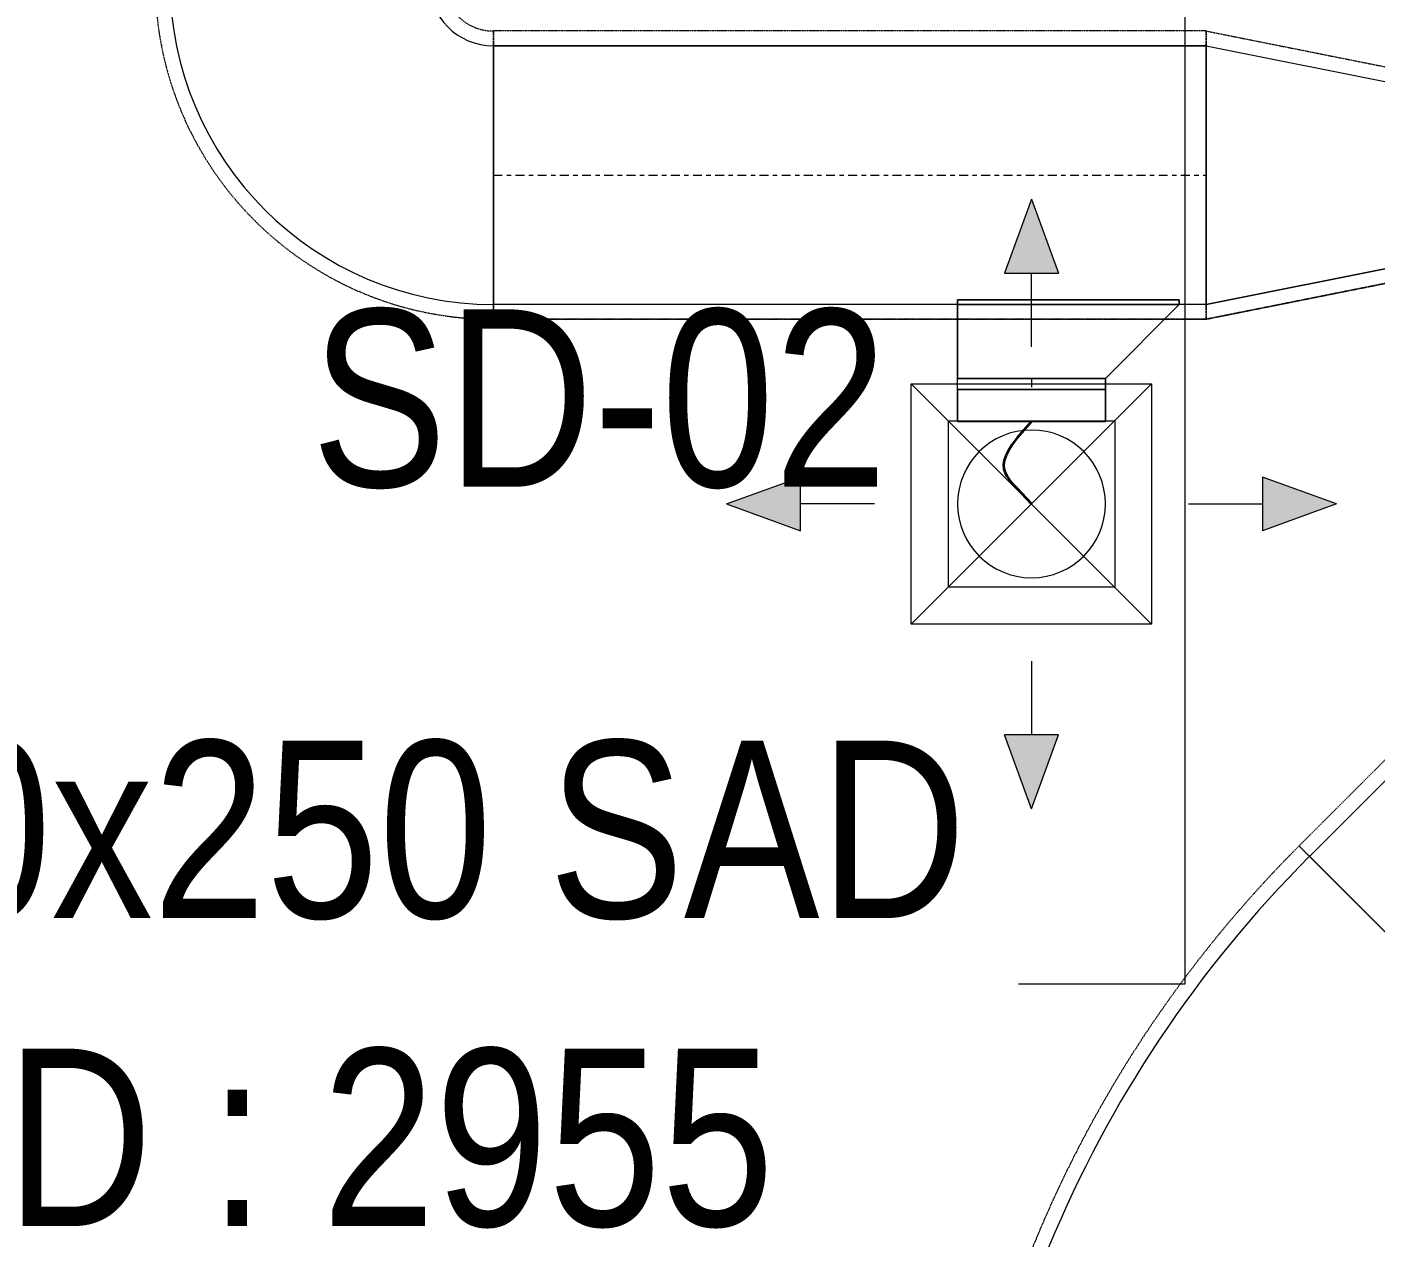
# Model space of a CAD drawing. Header units: inches. Extents: x -83664 to 20107, y -47222 to 19398.
# Drawn here: x -5754 to -3930, y -18288 to -16650 of the extents above; entities that cross this region are included whole.
import ezdxf

# ---------------------------------------------------------------- set-up
doc = ezdxf.new("R2010")
doc.units = ezdxf.units.IN
doc.header["$MEASUREMENT"] = 0
doc.linetypes.add('Center', pattern=[29.999999, 12, -6, 6, -6])
doc.linetypes.add('Hidden 0_50', pattern=[1.0584, 0.5292, -0.5292])
for name, color, linetype, lineweight in [('A-DETL-GENF', 7, 'Continuous', 9), ('G-ANNO-TEXT', 7, 'Continuous', 9), ('M-HVAC-CDFF', 7, 'Continuous', 9), ('M-HVAC-DUCT-CNTR', 7, 'Center', 9), ('M-HVAC-DUCT-IDEN', 7, 'Continuous', 18)]:
    doc.layers.add(name, color=color, linetype=linetype, lineweight=lineweight)
doc.layers.add('M-HVAC-DUCT', color=7, linetype='Continuous', lineweight=9, true_color=0xffe97f)
doc.styles.add('Arial Narrow_21', font='ARIALN.TTF', dxfattribs={"height": 240})

# ---------------------------------------------------------------- blocks, each defined once
blk = doc.blocks.new('GCE-AT-Supply Air Rectangular Diffuser - 225x225-V55-FIRST FLOOR AC CONDITIONING LAYOUT - PART A')
at = {"layer": 'A-DETL-GENF', "true_color": 0xff7f00}
for points in [[(36.4, 312.5), (0, 412.5), (-36.4, 312.5)], [(-312.5, 36.4), (-412.5, 0), (-312.5, -36.4)], [(412.5, 0), (312.5, 36.4), (312.5, -36.4), (338.5, -26.9)], [(36.4, -312.5), (-36.4, -312.5), (0, -412.5)]]:
    blk.add_hatch(color=30, dxfattribs=at).paths.add_polyline_path(points)
at = {"layer": 'A-DETL-GENF', "color": 30, "true_color": 0xff7f00}
for p, q in [((0, 412.5), (-36.4, 312.5)), ((0, 412.5), (36.4, 312.5)), ((-36.4, 312.5), (36.4, 312.5)), ((0, 212.5), (0, 312.5)), ((-162.5, -162.5), (162.5, 162.5)), ((-162.5, 162.5), (162.5, -162.5)), ((-162.5, -162.5), (-162.5, 162.5)), ((-162.5, 162.5), (162.5, 162.5)), ((162.5, 162.5), (162.5, -162.5)), ((-412.5, 0), (-312.5, 36.4)), ((-312.5, -36.4), (-312.5, 36.4)), ((312.5, 36.4), (312.5, -36.4)), ((412.5, 0), (312.5, 36.4)), ((212.5, 0), (312.5, 0)), ((-412.5, 0), (-312.5, -36.4)), ((-212.5, 0), (-312.5, 0)), ((412.5, 0), (312.5, -36.4)), ((162.5, -162.5), (-162.5, -162.5)), ((0, -212.5), (0, -312.5)), ((36.4, -312.5), (-36.4, -312.5)), ((0, -412.5), (-36.4, -312.5)), ((0, -412.5), (36.4, -312.5))]:
    blk.add_line(p, q, dxfattribs=at)
blk = doc.blocks.new('M_Rectangular Elbow - Radius - 0_75 W-9027256-FIRST FLOOR AC CONDITIONING LAYOUT - PART A')
at = {"layer": 'M-HVAC-DUCT', "color": 6, "true_color": 0xff00ff}
for p, q in [((-174, 745.2), (745.2, -174)), ((745.2, -174), (-174, 745.2)), ((-403.9, 650), (-403.9, -650)), ((-403.9, -650), (-403.9, 650))]:
    blk.add_line(p, q, dxfattribs=at)
for radius in [325, 325, 1625, 1625]:
    blk.add_arc((-403.9, 975), radius, 270, 315, dxfattribs=at)
blk = doc.blocks.new('M_Rectangular Elbow - Radius - 0_75 W-6543407-FIRST FLOOR AC CONDITIONING LAYOUT - PART A')
at = {"layer": 'M-HVAC-DUCT', "color": 6, "true_color": 0xff00ff}
for p, q in [((-40.2, 172), (172, -40.2)), ((172, -40.2), (-40.2, 172)), ((-93.2, 150), (-93.2, -150)), ((-93.2, -150), (-93.2, 150))]:
    blk.add_line(p, q, dxfattribs=at)
for radius in [75, 75, 375, 375]:
    blk.add_arc((-93.2, 225), radius, 270, 315, dxfattribs=at)
blk = doc.blocks.new('M_Rec Elbow - Radius - 0_75W-7691558-FIRST FLOOR AC CONDITIONING LAYOUT - PART A')
at = {"layer": 'M-HVAC-DUCT', "color": 30, "true_color": 0xff7f00}
for p, q in [((-175, 262.5), (175, 262.5)), ((175, 262.5), (-175, 262.5)), ((-262.5, 175), (-262.5, -175)), ((-262.5, -175), (-262.5, 175))]:
    blk.add_line(p, q, dxfattribs=at)
for radius in [87.5, 87.5, 437.5, 437.5]:
    blk.add_arc((-262.5, 262.5), radius, 270, 0, dxfattribs=at)
blk = doc.blocks.new('M_Rec Transition - Length - Standard-8295818-FIRST FLOOR AC CONDITIONING LAYOUT - PART A')
at = {"layer": 'M-HVAC-DUCT', "color": 30, "true_color": 0xff7f00}
for p, q in [((0, 175), (0, -175)), ((0, 175), (375, 100)), ((0, 175), (375, 100)), ((0, -175), (0, 175)), ((375, -100), (375, 100)), ((375, 100), (375, -100)), ((0, -175), (375, -100)), ((375, -100), (0, -175))]:
    blk.add_line(p, q, dxfattribs=at)
blk = doc.blocks.new('M_Rec Tap - Beveled - Standard-7382275-FIRST FLOOR AC CONDITIONING LAYOUT - PART A')
at = {"layer": 'M-HVAC-DUCT', "color": 30, "true_color": 0xff7f00}
for p, q in [((100, 100), (-6.096, 100)), ((-6.096, 100), (100, 100)), ((-6.096, 100), (-6.096, -200)), ((-6.096, -200), (-6.096, 100)), ((100, 100), (100, -100)), ((100, -100), (100, 100)), ((0, -200), (100, -100)), ((0, -200), (100, -100)), ((-6.096, -200), (0, -200)), ((0, -200), (-6.096, -200))]:
    blk.add_line(p, q, dxfattribs=at)
blk = doc.blocks.new('M_Rec to Rnd Transition - Angle - 60 Degree-7670840-FIRST FLOOR AC CONDITIONING LAYOUT - PART A')
at = {"layer": 'M-HVAC-DUCT', "color": 30, "true_color": 0xff7f00}
for p, q in [((0, 100), (43.3, 100)), ((43.3, 100), (0, 100)), ((0, 100), (0, -100)), ((0, -100), (0, 100)), ((43.3, 0), (43.3, 100)), ((43.3, 0), (43.3, 100)), ((43.3, -100), (43.3, 0)), ((43.3, -100), (43.3, 0)), ((0, -100), (43.3, -100)), ((43.3, -100), (0, -100))]:
    blk.add_line(p, q, dxfattribs=at)
blk = doc.blocks.new('M_Rectangular to Round Transition - Angle - 45 Degree-8295449-FIRST FLOOR AC CONDITIONING LAYOUT - PART A')
at = {"layer": 'M-HVAC-DUCT', "color": 30, "true_color": 0xff7f00}
for p, q in [((135593.1, 60225.2), (135593.1, 60450.2)), ((135593.1, 60450.2), (135818.1, 60450.2)), ((135818.1, 60450.2), (135818.1, 60225.2)), ((135818.1, 60225.2), (135593.1, 60225.2))]:
    blk.add_line(p, q, dxfattribs=at)
for start, end in [(90, 180), (0, 90), (180, 270), (270, 0)]:
    blk.add_arc((135705.6, 60337.7), 100, start, end, dxfattribs=at)
blk = doc.blocks.new('TEMW-SMBZ-HO-BM-HVAC-00002_rvt-1-FIRST FLOOR AC CONDITIONING LAYOUT - PART A')
at = {"layer": 'M-HVAC-DUCT', "color": 30, "linetype": 'Hidden 0_50', "true_color": 0xff7f00}
for p, q in [((146334, 81326.4), (146334, 81716.4)), ((146334, 81716.4), (146334, 81326.4)), ((147298.1, 81716.4), (146334, 81716.4)), ((147298.1, 81716.4), (146334, 81716.4)), ((146334, 81326.4), (146334, 81716.4)), ((146334, 81716.4), (146334, 81326.4)), ((147298.1, 81326.4), (147298.1, 81716.4)), ((147298.1, 81716.4), (147298.1, 81326.4)), ((147298.1, 81716.4), (147298.1, 81326.4)), ((147298.1, 81716.4), (147673.1, 81641.4)), ((147298.1, 81716.4), (147673.1, 81641.4)), ((147298.1, 81326.4), (147298.1, 81716.4)), ((147298.1, 81326.4), (147673.1, 81401.4)), ((147673.1, 81401.4), (147298.1, 81326.4)), ((146334, 81326.4), (147298.1, 81326.4)), ((147298.1, 81326.4), (146334, 81326.4))]:
    blk.add_line(p, q, dxfattribs=at)
at = {"layer": 'M-HVAC-DUCT', "color": 30, "true_color": 0xff7f00}
for p, q in [((146334, 81696.4), (146334, 81346.4)), ((146334, 81346.4), (146334, 81696.4)), ((146334, 81696.4), (147298.1, 81696.4)), ((147298.1, 81696.4), (146334, 81696.4)), ((147298.1, 81696.4), (147298.1, 81346.4)), ((147298.1, 81346.4), (147298.1, 81696.4)), ((146961.8, 81346.4), (146961.8, 81352.5)), ((146961.8, 81352.5), (146961.8, 81346.4)), ((146961.8, 81352.5), (147261.8, 81352.5)), ((147261.8, 81352.5), (146961.8, 81352.5)), ((147261.8, 81352.5), (147261.8, 81346.4)), ((147261.8, 81346.4), (147261.8, 81352.5)), ((147298.1, 81346.4), (146334, 81346.4)), ((147298.1, 81346.4), (146334, 81346.4)), ((146961.8, 81346.4), (147261.8, 81346.4)), ((147261.8, 81346.4), (146961.8, 81346.4)), ((147161.8, 81246.4), (146961.8, 81246.4)), ((146961.8, 81246.4), (147161.8, 81246.4)), ((146961.8, 81231.4), (146961.8, 81246.4)), ((146961.8, 81231.4), (146961.8, 81246.4)), ((147161.8, 81246.4), (147161.8, 81231.4)), ((147161.8, 81231.4), (147161.8, 81246.4)), ((147161.8, 81231.4), (146961.8, 81231.4)), ((146961.8, 81231.4), (147161.8, 81231.4))]:
    blk.add_line(p, q, dxfattribs=at)
at = {"layer": 'M-HVAC-DUCT', "color": 6, "linetype": 'Hidden 0_50', "true_color": 0xff00ff}
for p, q in [((147692.3, 80882.2), (147423.8, 80613.7)), ((147692.3, 80882.2), (147423.8, 80613.7)), ((148371.4, 79666.2), (147423.8, 80613.7)), ((147423.8, 80613.7), (148371.4, 79666.2)), ((148371.4, 79666.2), (147423.8, 80613.7)), ((147423.8, 80613.7), (148371.4, 79666.2))]:
    blk.add_line(p, q, dxfattribs=at)
at = {"layer": 'M-HVAC-DUCT', "color": 6, "true_color": 0xff00ff}
for p, q in [((147438, 80599.6), (147706.4, 80868)), ((147706.4, 80868), (147438, 80599.6)), ((147438, 80599.6), (148357.2, 79680.3)), ((148357.2, 79680.3), (147438, 80599.6))]:
    blk.add_line(p, q, dxfattribs=at)
at = {"layer": 'M-HVAC-DUCT', "color": 30, "linetype": 'Hidden 0_50', "true_color": 0xff7f00}
for radius in [457.5, 457.5, 67.5, 67.5]:
    blk.add_arc((146334, 81783.9), radius, 180, 270, dxfattribs=at)
at = {"layer": 'M-HVAC-DUCT', "color": 6, "linetype": 'Hidden 0_50', "true_color": 0xff00ff}
blk.add_arc((148587, 79450.5), 1645, 135, 180, dxfattribs=at)
blk.add_arc((148587, 79450.5), 1645, 135, 180, dxfattribs=at)
at = {"layer": 'M-HVAC-DUCT-CNTR', "color": 30, "true_color": 0xff7f00}
for p, q in [((146334, 81521.4), (147298.1, 81521.4)), ((147061.8, 81246.4), (147061.8, 81231.4))]:
    blk.add_line(p, q, dxfattribs=at)
at = {"layer": 'M-HVAC-DUCT-CNTR', "color": 30, "linetype": 'Continuous', "lineweight": 35, "true_color": 0xff7f00}
blk.add_open_spline([(147061.8, 81188.1), (147000.6, 81121.9), (147023.8, 81120), (147061.8, 81076.4)], degree=3, dxfattribs=at)
at = {"layer": 'M-HVAC-CDFF', "color": 6, "linetype": 'Hidden 0_50', "lineweight": 9, "true_color": 0xff00ff, "rotation": 270}
blk.add_blockref('GCE-AT-Supply Air Rectangular Diffuser - 225x225-V55-FIRST FLOOR AC CONDITIONING LAYOUT - PART A', (147061.8, 81076.4), dxfattribs=at)
at = {"layer": 'M-HVAC-DUCT', "color": 6, "linetype": 'Hidden 0_50', "lineweight": 9, "true_color": 0xff00ff}
for name, p, rotation in [('M_Rectangular Elbow - Radius - 0_75 W-6543407-FIRST FLOOR AC CONDITIONING LAYOUT - PART A', (145648.7, 81897.3), 314.9999999999994), ('M_Rec Elbow - Radius - 0_75W-7691558-FIRST FLOOR AC CONDITIONING LAYOUT - PART A', (146071.5, 81521.4), 270), ('M_Rec to Rnd Transition - Angle - 60 Degree-7670840-FIRST FLOOR AC CONDITIONING LAYOUT - PART A', (147061.8, 81231.4), 270), ('M_Rectangular Elbow - Radius - 0_75 W-9027256-FIRST FLOOR AC CONDITIONING LAYOUT - PART A', (147612, 79854.4), 225.0000000000029)]:
    blk.add_blockref(name, p, dxfattribs=dict(at, rotation=rotation))
for name, p in [('M_Rec Transition - Length - Standard-8295818-FIRST FLOOR AC CONDITIONING LAYOUT - PART A', (147298.1, 81521.4)), ('M_Rectangular to Round Transition - Angle - 45 Degree-8295449-FIRST FLOOR AC CONDITIONING LAYOUT - PART A', (11356.3, 20738.8))]:
    blk.add_blockref(name, p, dxfattribs=at)
at = {"layer": 'M-HVAC-DUCT', "color": 6, "linetype": 'Hidden 0_50', "lineweight": 9, "true_color": 0xff00ff, "extrusion": (0, 0, -1), "rotation": 270}
blk.add_blockref('M_Rec Tap - Beveled - Standard-7382275-FIRST FLOOR AC CONDITIONING LAYOUT - PART A', (-147061.8, 81346.4), dxfattribs=at)
blk = doc.blocks.new('TEMW-SMBZ-HO-BM-HVAC-00002_rvt-2-FIRST FLOOR AC CONDITIONING LAYOUT - PART A')
at = {"layer": 'M-HVAC-DUCT', "color": 30, "linetype": 'Hidden 0_50', "true_color": 0xff7f00}
for p, q in [((146334, 81326.4), (146334, 81716.4)), ((146334, 81716.4), (146334, 81326.4)), ((147298.1, 81716.4), (146334, 81716.4)), ((147298.1, 81716.4), (146334, 81716.4)), ((146334, 81326.4), (146334, 81716.4)), ((146334, 81716.4), (146334, 81326.4)), ((147298.1, 81326.4), (147298.1, 81716.4)), ((147298.1, 81716.4), (147298.1, 81326.4)), ((147298.1, 81716.4), (147298.1, 81326.4)), ((147298.1, 81716.4), (147673.1, 81641.4)), ((147298.1, 81716.4), (147673.1, 81641.4)), ((147298.1, 81326.4), (147298.1, 81716.4)), ((147298.1, 81326.4), (147673.1, 81401.4)), ((147673.1, 81401.4), (147298.1, 81326.4)), ((146334, 81326.4), (147298.1, 81326.4)), ((147298.1, 81326.4), (146334, 81326.4))]:
    blk.add_line(p, q, dxfattribs=at)
at = {"layer": 'M-HVAC-DUCT', "color": 30, "true_color": 0xff7f00}
for p, q in [((146334, 81696.4), (146334, 81346.4)), ((146334, 81346.4), (146334, 81696.4)), ((146334, 81696.4), (147298.1, 81696.4)), ((147298.1, 81696.4), (146334, 81696.4)), ((147298.1, 81696.4), (147298.1, 81346.4)), ((147298.1, 81346.4), (147298.1, 81696.4)), ((146961.8, 81346.4), (146961.8, 81352.5)), ((146961.8, 81352.5), (146961.8, 81346.4)), ((146961.8, 81352.5), (147261.8, 81352.5)), ((147261.8, 81352.5), (146961.8, 81352.5)), ((147261.8, 81352.5), (147261.8, 81346.4)), ((147261.8, 81346.4), (147261.8, 81352.5)), ((147298.1, 81346.4), (146334, 81346.4)), ((147298.1, 81346.4), (146334, 81346.4)), ((146961.8, 81346.4), (147261.8, 81346.4)), ((147261.8, 81346.4), (146961.8, 81346.4)), ((147161.8, 81246.4), (146961.8, 81246.4)), ((146961.8, 81246.4), (147161.8, 81246.4)), ((146961.8, 81231.4), (146961.8, 81246.4)), ((146961.8, 81231.4), (146961.8, 81246.4)), ((147161.8, 81246.4), (147161.8, 81231.4)), ((147161.8, 81231.4), (147161.8, 81246.4)), ((147161.8, 81231.4), (146961.8, 81231.4)), ((146961.8, 81231.4), (147161.8, 81231.4))]:
    blk.add_line(p, q, dxfattribs=at)
at = {"layer": 'M-HVAC-DUCT', "color": 6, "linetype": 'Hidden 0_50', "true_color": 0xff00ff}
for p, q in [((147692.3, 80882.2), (147423.8, 80613.7)), ((147692.3, 80882.2), (147423.8, 80613.7)), ((148371.4, 79666.2), (147423.8, 80613.7)), ((147423.8, 80613.7), (148371.4, 79666.2)), ((148371.4, 79666.2), (147423.8, 80613.7)), ((147423.8, 80613.7), (148371.4, 79666.2))]:
    blk.add_line(p, q, dxfattribs=at)
at = {"layer": 'M-HVAC-DUCT', "color": 6, "true_color": 0xff00ff}
for p, q in [((147438, 80599.6), (147706.4, 80868)), ((147706.4, 80868), (147438, 80599.6)), ((147438, 80599.6), (148357.2, 79680.3)), ((148357.2, 79680.3), (147438, 80599.6))]:
    blk.add_line(p, q, dxfattribs=at)
at = {"layer": 'M-HVAC-DUCT', "color": 30, "linetype": 'Hidden 0_50', "true_color": 0xff7f00}
for radius in [457.5, 457.5, 67.5, 67.5]:
    blk.add_arc((146334, 81783.9), radius, 180, 270, dxfattribs=at)
at = {"layer": 'M-HVAC-DUCT', "color": 6, "linetype": 'Hidden 0_50', "true_color": 0xff00ff}
blk.add_arc((148587, 79450.5), 1645, 135, 180, dxfattribs=at)
blk.add_arc((148587, 79450.5), 1645, 135, 180, dxfattribs=at)
at = {"layer": 'M-HVAC-DUCT-CNTR', "color": 30, "true_color": 0xff7f00}
for p, q in [((146334, 81521.4), (147298.1, 81521.4)), ((147061.8, 81246.4), (147061.8, 81231.4))]:
    blk.add_line(p, q, dxfattribs=at)
at = {"layer": 'M-HVAC-DUCT-CNTR', "color": 30, "linetype": 'Continuous', "lineweight": 35, "true_color": 0xff7f00}
blk.add_open_spline([(147061.8, 81188.1), (147000.6, 81121.9), (147023.8, 81120), (147061.8, 81076.4)], degree=3, dxfattribs=at)
at = {"layer": 'M-HVAC-CDFF', "color": 6, "linetype": 'Hidden 0_50', "lineweight": 9, "true_color": 0xff00ff, "rotation": 270}
blk.add_blockref('GCE-AT-Supply Air Rectangular Diffuser - 225x225-V55-FIRST FLOOR AC CONDITIONING LAYOUT - PART A', (147061.8, 81076.4), dxfattribs=at)
at = {"layer": 'M-HVAC-DUCT', "color": 6, "linetype": 'Hidden 0_50', "lineweight": 9, "true_color": 0xff00ff}
for name, p, rotation in [('M_Rectangular Elbow - Radius - 0_75 W-6543407-FIRST FLOOR AC CONDITIONING LAYOUT - PART A', (145648.7, 81897.3), 314.9999999999994), ('M_Rec Elbow - Radius - 0_75W-7691558-FIRST FLOOR AC CONDITIONING LAYOUT - PART A', (146071.5, 81521.4), 270), ('M_Rec to Rnd Transition - Angle - 60 Degree-7670840-FIRST FLOOR AC CONDITIONING LAYOUT - PART A', (147061.8, 81231.4), 270), ('M_Rectangular Elbow - Radius - 0_75 W-9027256-FIRST FLOOR AC CONDITIONING LAYOUT - PART A', (147612, 79854.4), 225.0000000000029)]:
    blk.add_blockref(name, p, dxfattribs=dict(at, rotation=rotation))
for name, p in [('M_Rec Transition - Length - Standard-8295818-FIRST FLOOR AC CONDITIONING LAYOUT - PART A', (147298.1, 81521.4)), ('M_Rectangular to Round Transition - Angle - 45 Degree-8295449-FIRST FLOOR AC CONDITIONING LAYOUT - PART A', (11356.3, 20738.8))]:
    blk.add_blockref(name, p, dxfattribs=at)
at = {"layer": 'M-HVAC-DUCT', "color": 6, "linetype": 'Hidden 0_50', "lineweight": 9, "true_color": 0xff00ff, "extrusion": (0, 0, -1), "rotation": 270}
blk.add_blockref('M_Rec Tap - Beveled - Standard-7382275-FIRST FLOOR AC CONDITIONING LAYOUT - PART A', (-147061.8, 81346.4), dxfattribs=at)

msp = doc.modelspace()

# ---------------------------------------------------------------- linework, layer by layer
at = {"layer": 'M-HVAC-DUCT-IDEN', "lineweight": 9}
for p, q in [((-4187.5, -15991.4), (-4187.5, -17945.6)), ((-4187.5, -17945.6), (-4412.5, -17945.6))]:
    msp.add_line(p, q, dxfattribs=at)

# ---------------------------------------------------------------- block references
at = {"lineweight": 5}
for name in ['TEMW-SMBZ-HO-BM-HVAC-00002_rvt-1-FIRST FLOOR AC CONDITIONING LAYOUT - PART A', 'TEMW-SMBZ-HO-BM-HVAC-00002_rvt-2-FIRST FLOOR AC CONDITIONING LAYOUT - PART A']:
    msp.add_blockref(name, (-151456.7, -98372.2), dxfattribs=at)

# ---------------------------------------------------------------- texts
at = {"layer": 'G-ANNO-TEXT', "insert": (-5369, -17032.5), "char_height": 240, "width": 986.076, "attachment_point": 1, "style": 'Arial Narrow_21'}
msp.add_mtext('SD-02', dxfattribs=at)
at = {"layer": 'M-HVAC-DUCT-IDEN', "lineweight": 9, "char_height": 240, "attachment_point": 1, "style": 'Arial Narrow_21'}
for s, insert, width in [('250x250 SAD', (-6179.5, -17616), 2128.48), ('BOD : 2955', (-6179.5, -18032.8), 1803.797)]:
    msp.add_mtext(s, dxfattribs=dict(at, insert=insert, width=width))

doc.saveas('drawing.dxf')
